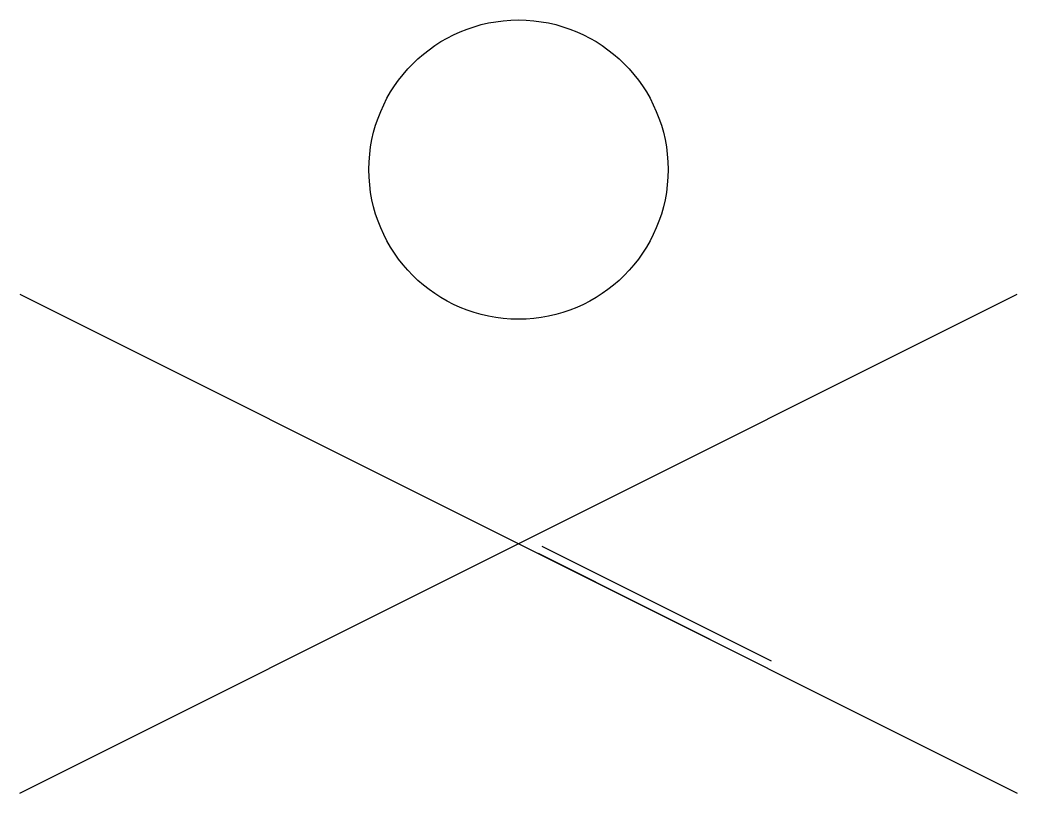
# Model space of a CAD drawing. Units: millimetres at full size, sheet at 1:100. Extents: x -15551 to 8939, y -9612 to 9367.
import ezdxf

# ---------------------------------------------------------------- set-up
doc = ezdxf.new("R2010")
doc.units = ezdxf.units.MM
doc.header["$LTSCALE"] = 100
doc.layers.add('0-0', color=7, linetype='Continuous')

msp = doc.modelspace()

# ---------------------------------------------------------------- linework, layer by layer
at = {"layer": '0-0'}
for p, q in [((-15551, 2632.7), (8938.8, -9612.2)), ((-15551, -9612.2), (8938.8, 2632.7)), ((2905.8, -6372.1), (-2726.9, -3555.8)), ((2816.3, -6551), (-2816.3, -3734.7))]:
    msp.add_line(p, q, dxfattribs=at)
msp.add_circle((-3306.1, 5693.9), 3673.5, dxfattribs=at)

doc.saveas('drawing.dxf')
